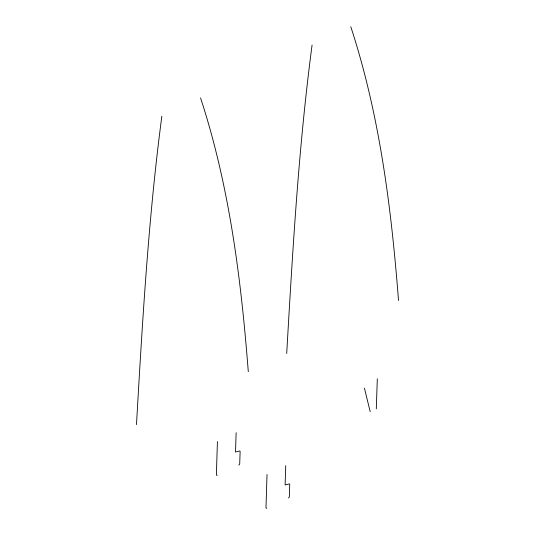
<?xml version="1.0" encoding="UTF-8"?>
<svg xmlns="http://www.w3.org/2000/svg" width="535" height="535" viewBox="0 0 535 535"><rect width="100%" height="100%" fill="white"/><g stroke="black" fill="none" stroke-linecap="round" stroke-linejoin="round"><path stroke-width="0.8" d="M217.424 441.582L216.381 474.692A1.177 0.716 -56.4 0 0 217.237 475.247M236.129 432.721L235.52 452.035L239.439 451.025A1.177 0.716 -56.4 0 1 240.121 451.64L239.727 463.631A1.177 0.716 -56.4 0 1 238.811 465.022M267.025 474.505L265.982 507.615A1.177 0.716 -56.4 0 0 266.838 508.163M285.73 465.644L285.122 484.957L289.04 483.941A1.177 0.716 -56.4 0 1 289.729 484.556L289.335 496.554A1.177 0.716 -56.4 0 1 288.418 497.945M376.299 408.854L377.309 378.807M136.478 424.636C142.437 321.649 148.315 218.534 161.851 116.202M286.707 353.468C292.665 250.487 298.543 147.366 312.079 45.04M350.793 26.75C379.736 115.172 391.346 208.108 398.521 300.53M200.558 97.918C229.502 186.34 241.111 279.277 248.293 371.691M364.409 388.109L370.207 411.743"/></g></svg>
